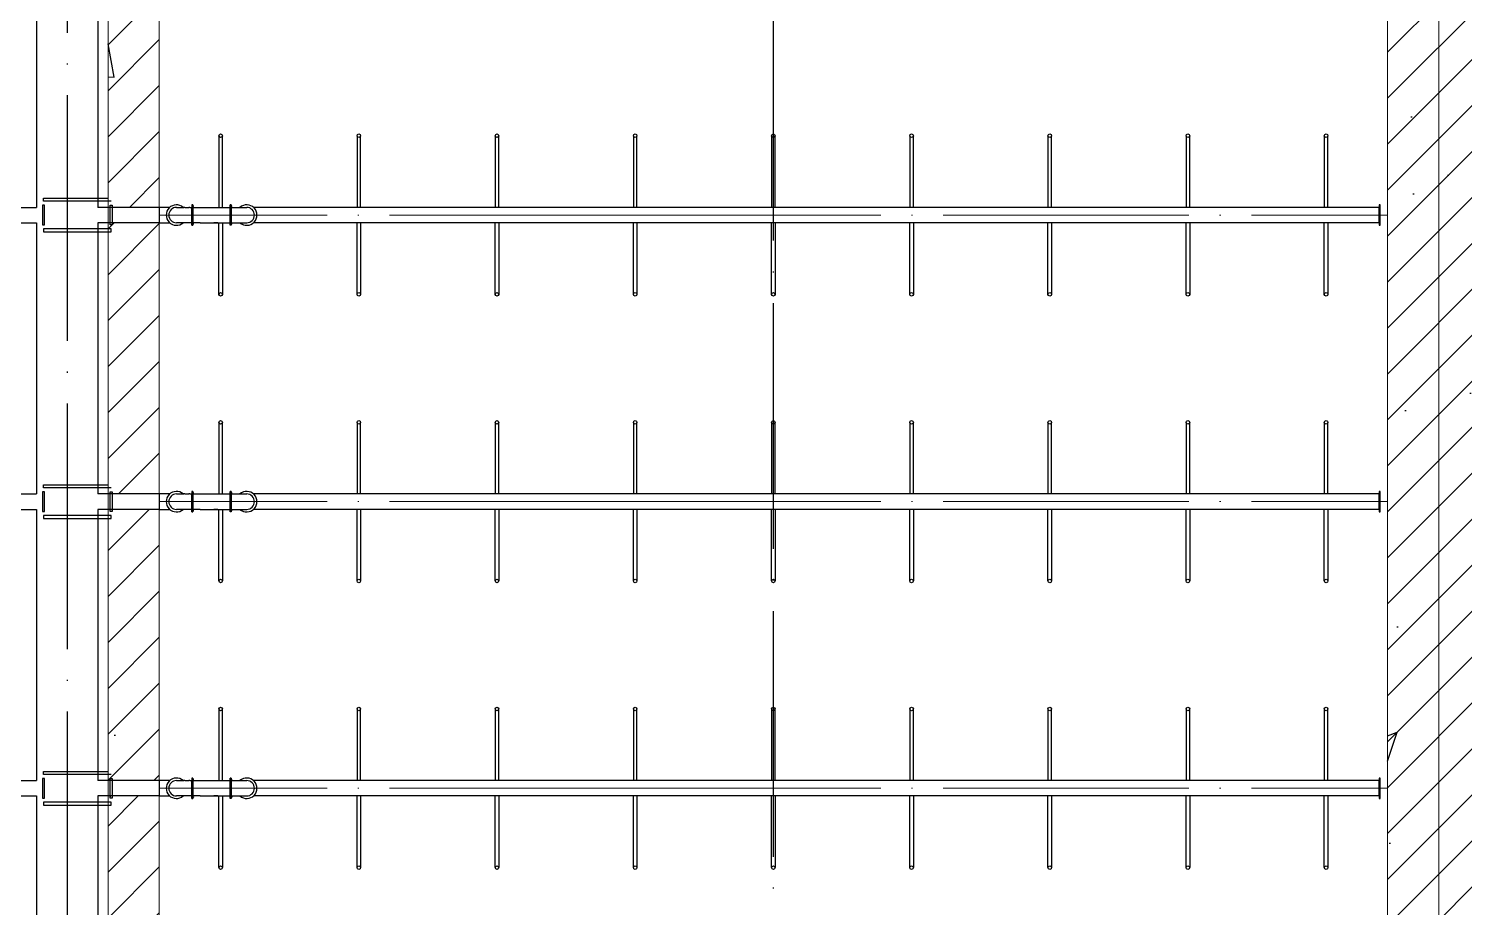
# Model space of a CAD drawing. Header units: millimetres. Extents: x 279 to 2876, y -494 to 1800.
# Drawn here: x 995.8 to 1136.1, y 247.8 to 333.6 of the extents above; entities that cross this region are included whole.
import ezdxf

# ---------------------------------------------------------------- set-up
doc = ezdxf.new("R2010")
doc.units = ezdxf.units.MM
doc.linetypes.add('ACAD_ISO04W100', pattern=[30, 24, -3, 0, -3])
doc.layers.add('图层1', color=1, linetype='Continuous', lineweight=25, plot=False)
doc.layers.add('图层2', color=5, linetype='Continuous', lineweight=25, plot=False)
doc.layers.add('图层3', color=2, linetype='Continuous')

msp = doc.modelspace()

# ---------------------------------------------------------------- hatches: boundary and pattern name
at = {"layer": '图层3'}
h = msp.add_hatch(dxfattribs=at)
h.set_pattern_fill('ANSI31', color=256, style=0)
h.set_pattern_definition([(45, (155.4213, -677.7282), (-2.245064, 2.245064), [])])
h.paths.add_polyline_path([(1020.5659, 162.43685), (1020.5659, 157.43685), (1067.0659, 157.43685), (1067.0659, 162.43685)])
h.paths.add_polyline_path([(1070.0659, 162.43685), (1070.0659, 157.43685), (1116.5659, 157.43685), (1116.5659, 162.43685)])
h.paths.add_polyline_path([(1003.5659, 157.43685), (1016.5659, 157.43685), (1016.5659, 162.43685), (1008.5659, 162.43685), (1008.5659, 172.43685), (1008.5659, 174.68685), (1003.5659, 174.68685), (1003.5659, 167.43685), (1003.5659, 162.43685)])
h.paths.add_polyline_path([(1003.5659, 176.18685), (1008.5659, 176.18685), (1008.5659, 202.68685), (1003.5659, 202.68685)])
h.paths.add_polyline_path([(1008.5659, 407.43685), (1008.5659, 412.43685), (1022.26142, 412.43685), (1027.26379, 417.43685), (1003.5659, 417.43685), (1003.5659, 400.18685), (1008.5659, 400.18685), (1008.5659, 402.43685)])
h.paths.add_polyline_path([(1027.26379, 417.43685), (1022.26142, 412.43685), (1033.1433, 412.43685), (1038.14568, 417.43685)])
h.paths.add_polyline_path([(1038.14568, 417.43685), (1033.1433, 412.43685), (1067.0659, 412.43685), (1067.0659, 417.43685)])
h.paths.add_polyline_path([(1003.5659, 372.18685), (1008.5659, 372.18685), (1008.5659, 398.68685), (1003.5659, 398.68685)])
h.paths.add_polyline_path([(1008.5659, 370.68685), (1003.5659, 370.68685), (1003.5659, 344.18685), (1008.5659, 344.18685)])
h.paths.add_polyline_path([(1008.5659, 342.68685), (1003.5659, 342.68685), (1003.5659, 316.18685), (1008.5659, 316.18685)])
h.paths.add_polyline_path([(1008.5659, 314.68685), (1003.5659, 314.68685), (1003.5659, 288.18685), (1008.5659, 288.18685)])
h.paths.add_polyline_path([(1003.5659, 260.18685), (1008.5659, 260.18685), (1008.5659, 286.68685), (1003.5659, 286.68685)])
h.paths.add_polyline_path([(1003.5659, 232.18685), (1008.5659, 232.18685), (1008.5659, 258.68685), (1003.5659, 258.68685)])
h.paths.add_polyline_path([(1008.5659, 230.68685), (1003.5659, 230.68685), (1003.5659, 204.18685), (1008.5659, 204.18685)])
h.paths.add_polyline_path([(1133.5659, 407.43685), (1133.5659, 412.43685), (1133.5659, 417.43685), (1070.0659, 417.43685), (1070.0659, 412.43685), (1128.5659, 412.43685), (1128.5659, 402.43685), (1128.5659, 162.43685), (1120.5659, 162.43685), (1120.5659, 157.43685), (1133.5659, 157.43685)])
h.paths.add_polyline_path([(1138.5659, 412.43685), (1197.0659, 412.43685), (1197.0659, 417.43685), (1133.5659, 417.43685), (1133.5659, 412.43685), (1133.5659, 402.43685), (1133.5659, 157.43685), (1146.5659, 157.43685), (1146.5659, 162.43685), (1138.5659, 162.43685), (1138.5659, 402.43685)])
h.paths.add_polyline_path([(1258.5659, 412.43685), (1258.5659, 407.43685), (1258.5659, 402.43685), (1258.5659, 400.18685), (1263.5659, 400.18685), (1263.5659, 417.43685), (1200.0659, 417.43685), (1200.0659, 412.43685)])
h.paths.add_polyline_path([(1258.5659, 372.18685), (1263.5659, 372.18685), (1263.5659, 398.68685), (1258.5659, 398.68685)])
h.paths.add_polyline_path([(1258.5659, 344.18685), (1263.5659, 344.18685), (1263.5659, 370.68685), (1258.5659, 370.68685)])
h.paths.add_polyline_path([(1258.5659, 316.18685), (1263.5659, 316.18685), (1263.5659, 342.68685), (1258.5659, 342.68685)])
h.paths.add_polyline_path([(1258.5659, 288.18685), (1263.5659, 288.18685), (1263.5659, 314.68685), (1258.5659, 314.68685)])
h.paths.add_polyline_path([(1258.5659, 260.18685), (1263.5659, 260.18685), (1263.5659, 286.68685), (1258.5659, 286.68685)])
h.paths.add_polyline_path([(1263.5659, 258.68685), (1258.5659, 258.68685), (1258.5659, 232.18685), (1263.5659, 232.18685)])
h.paths.add_polyline_path([(1263.5659, 230.68685), (1258.5659, 230.68685), (1258.5659, 204.18685), (1263.5659, 204.18685)])
h.paths.add_polyline_path([(1258.5659, 176.18685), (1263.5659, 176.18685), (1263.5659, 202.68685), (1258.5659, 202.68685)])
h.paths.add_polyline_path([(1258.5659, 162.43685), (1250.5659, 162.43685), (1250.5659, 157.43685), (1263.5659, 157.43685), (1263.5659, 162.43685), (1263.5659, 172.43685), (1263.5659, 174.68685), (1258.5659, 174.68685)])
h.paths.add_polyline_path([(1246.5659, 157.43685), (1246.5659, 162.43685), (1200.0659, 162.43685), (1200.0659, 157.43685)])
h.paths.add_polyline_path([(1150.5659, 162.43685), (1150.5659, 157.43685), (1197.0659, 157.43685), (1197.0659, 162.43685)])
h.paths.add_polyline_path([(1276.56598, 162.43685), (1276.56598, 172.43685), (1276.56598, 174.68685), (1271.56598, 174.68685), (1271.56598, 167.43685), (1271.56598, 162.43685), (1271.56598, 157.43685), (1284.56598, 157.43685), (1284.56598, 162.43685)])
h.paths.add_polyline_path([(1288.56598, 162.43685), (1288.56598, 157.43685), (1335.06598, 157.43685), (1335.06598, 162.43685)])
h.paths.add_polyline_path([(1338.06598, 162.43685), (1338.06598, 157.43685), (1384.56598, 157.43685), (1384.56598, 162.43685)], flags=17)
h.paths.add_polyline_path([(1276.56598, 202.68685), (1271.56598, 202.68685), (1271.56598, 176.18685), (1276.56598, 176.18685)])
h.paths.add_polyline_path([(1271.56598, 204.18685), (1276.56598, 204.18685), (1276.56598, 230.68685), (1271.56598, 230.68685)])
h.paths.add_polyline_path([(1271.56598, 232.18685), (1276.56598, 232.18685), (1276.56598, 258.68685), (1271.56598, 258.68685)])
h.paths.add_polyline_path([(1276.56598, 286.68685), (1271.56598, 286.68685), (1271.56598, 260.18685), (1276.56598, 260.18685)])
h.paths.add_polyline_path([(1276.56598, 314.68685), (1271.56598, 314.68685), (1271.56598, 288.18685), (1276.56598, 288.18685)])
h.paths.add_polyline_path([(1271.56598, 316.18685), (1276.56598, 316.18685), (1276.56598, 342.68685), (1271.56598, 342.68685)])
h.paths.add_polyline_path([(1271.56598, 344.18685), (1276.56598, 344.18685), (1276.56598, 370.68685), (1271.56598, 370.68685)])
h.paths.add_polyline_path([(1276.56598, 398.68685), (1271.56598, 398.68685), (1271.56598, 372.18685), (1276.56598, 372.18685)])
h.paths.add_polyline_path([(1276.56598, 412.43685), (1335.06598, 412.43685), (1335.06598, 417.43685), (1271.56598, 417.43685), (1271.56598, 400.18685), (1276.56598, 400.18685), (1276.56598, 402.43685), (1276.56598, 407.43685)])
h.paths.add_polyline_path([(1338.06598, 417.43685), (1338.06598, 412.43685), (1396.56598, 412.43685), (1396.56598, 402.43685), (1396.56598, 162.43685), (1388.56598, 162.43685), (1388.56598, 157.43685), (1401.56598, 157.43685), (1401.56598, 407.43685), (1401.56598, 412.43685), (1401.56598, 417.43685)])
h = msp.add_hatch(dxfattribs=at)
h.set_pattern_fill('AR-CONC', color=256, scale=0.25, style=0)
h.set_pattern_definition([(50, (155.42, -677.73), (45.5462, -3.9848), [4.7625, -52.3875]), (355, (155.42, -677.73), (-8.8107, 47.7642), [3.81, -41.91]), (100.451, (159.217, -678.06), (36.7356, 43.7792), [4.0475, -44.5225]), (46.1842, (155.42, -665.03), (67.7698, -10.5106), [7.1437, -78.5812]), (96.6356, (161.07, -665.904), (59.351, 61.8564), [6.0713, -66.7837]), (351.184, (155.42, -665.03), (59.3512, 61.8563), [5.715, -62.865]), (21, (161.77, -668.203), (37.9037, -25.5664), [4.7625, -52.3875]), (326, (161.77, -668.203), (15.4505, 46.047), [3.81, -41.91]), (71.4514, (164.93, -670.334), (53.3541, 20.4807), [4.0475, -44.5225]), (37.5, (155.421, -677.728), (0.77215, 21.13876), [0, -41.402, 0, -42.545, 0, -42.06875]), (7.5, (155.421, -677.728), (16.70492, 25.04514), [0, -24.257, 0, -40.4495, 0, -16.03375]), (327.5, (141.26, -677.728), (33.89765, -1.43219), [0, -15.875, 0, -49.53, 0, -65.7225]), (317.5, (134.91, -677.728), (37.0323, 6.3566), [0, -20.6375, 0, -32.893, 0, -46.6725])])
h.paths.add_polyline_path([(1008.5659, 398.68685), (1003.5659, 398.68685), (1003.5659, 372.18685), (1008.5659, 372.18685)])
h.paths.add_polyline_path([(1008.5659, 412.43685), (1022.26142, 412.43685), (1027.26379, 417.43685), (1003.5659, 417.43685), (1003.5659, 400.18685), (1008.5659, 400.18685), (1008.5659, 402.43685), (1008.5659, 407.43685)])
h.paths.add_polyline_path([(1067.0659, 417.43685), (1038.14568, 417.43685), (1033.1433, 412.43685), (1067.0659, 412.43685)])
h.paths.add_polyline_path([(1038.14568, 417.43685), (1027.26379, 417.43685), (1022.26142, 412.43685), (1033.1433, 412.43685)])
h.paths.add_polyline_path([(1133.5659, 417.43685), (1070.0659, 417.43685), (1070.0659, 412.43685), (1128.5659, 412.43685), (1128.5659, 402.43685), (1128.5659, 162.43685), (1120.5659, 162.43685), (1120.5659, 157.43685), (1133.5659, 157.43685), (1133.5659, 407.43685), (1133.5659, 412.43685)])
h.paths.add_polyline_path([(1116.5659, 162.43685), (1070.0659, 162.43685), (1070.0659, 157.43685), (1116.5659, 157.43685)])
h.paths.add_polyline_path([(1067.0659, 162.43685), (1020.5659, 162.43685), (1020.5659, 157.43685), (1067.0659, 157.43685)])
h.paths.add_polyline_path([(1008.5659, 172.43685), (1008.5659, 174.68685), (1003.5659, 174.68685), (1003.5659, 167.43685), (1003.5659, 162.43685), (1003.5659, 157.43685), (1016.5659, 157.43685), (1016.5659, 162.43685), (1008.5659, 162.43685)])
h.paths.add_polyline_path([(1008.5659, 202.68685), (1003.5659, 202.68685), (1003.5659, 176.18685), (1008.5659, 176.18685)])
h.paths.add_polyline_path([(1008.5659, 230.68685), (1003.5659, 230.68685), (1003.5659, 204.18685), (1008.5659, 204.18685)])
h.paths.add_polyline_path([(1008.5659, 258.68685), (1003.5659, 258.68685), (1003.5659, 232.18685), (1008.5659, 232.18685)])
h.paths.add_polyline_path([(1008.5659, 286.68685), (1003.5659, 286.68685), (1003.5659, 260.18685), (1008.5659, 260.18685)])
h.paths.add_polyline_path([(1008.5659, 314.68685), (1003.5659, 314.68685), (1003.5659, 288.18685), (1008.5659, 288.18685)])
h.paths.add_polyline_path([(1008.5659, 342.68685), (1003.5659, 342.68685), (1003.5659, 316.18685), (1008.5659, 316.18685)])
h.paths.add_polyline_path([(1008.5659, 370.68685), (1003.5659, 370.68685), (1003.5659, 344.18685), (1008.5659, 344.18685)])
h.paths.add_polyline_path([(1138.5659, 402.43685), (1138.5659, 412.43685), (1197.0659, 412.43685), (1197.0659, 417.43685), (1133.5659, 417.43685), (1133.5659, 412.43685), (1133.5659, 402.43685), (1133.5659, 157.43685), (1146.5659, 157.43685), (1146.5659, 162.43685), (1138.5659, 162.43685)])
h.paths.add_polyline_path([(1263.5659, 417.43685), (1200.0659, 417.43685), (1200.0659, 412.43685), (1258.5659, 412.43685), (1258.5659, 407.43685), (1258.5659, 402.43685), (1258.5659, 400.18685), (1263.5659, 400.18685)])
h.paths.add_polyline_path([(1263.5659, 398.68685), (1258.5659, 398.68685), (1258.5659, 372.18685), (1263.5659, 372.18685)])
h.paths.add_polyline_path([(1263.5659, 370.68685), (1258.5659, 370.68685), (1258.5659, 344.18685), (1263.5659, 344.18685)])
h.paths.add_polyline_path([(1263.5659, 342.68685), (1258.5659, 342.68685), (1258.5659, 316.18685), (1263.5659, 316.18685)])
h.paths.add_polyline_path([(1276.56598, 342.68685), (1271.56598, 342.68685), (1271.56598, 316.18685), (1276.56598, 316.18685)])
h.paths.add_polyline_path([(1276.56598, 370.68685), (1271.56598, 370.68685), (1271.56598, 344.18685), (1276.56598, 344.18685)])
h.paths.add_polyline_path([(1276.56598, 398.68685), (1271.56598, 398.68685), (1271.56598, 372.18685), (1276.56598, 372.18685)])
h.paths.add_polyline_path([(1276.56598, 412.43685), (1335.06598, 412.43685), (1335.06598, 417.43685), (1271.56598, 417.43685), (1271.56598, 400.18685), (1276.56598, 400.18685), (1276.56598, 402.43685), (1276.56598, 407.43685)])
h.paths.add_polyline_path([(1263.5659, 314.68685), (1258.5659, 314.68685), (1258.5659, 288.18685), (1263.5659, 288.18685)])
h.paths.add_polyline_path([(1276.56598, 314.68685), (1271.56598, 314.68685), (1271.56598, 288.18685), (1276.56598, 288.18685)])
h.paths.add_polyline_path([(1276.56598, 286.68685), (1271.56598, 286.68685), (1271.56598, 260.18685), (1276.56598, 260.18685)])
h.paths.add_polyline_path([(1263.5659, 286.68685), (1258.5659, 286.68685), (1258.5659, 260.18685), (1263.5659, 260.18685)])
h.paths.add_polyline_path([(1263.5659, 258.68685), (1258.5659, 258.68685), (1258.5659, 232.18685), (1263.5659, 232.18685)])
h.paths.add_polyline_path([(1276.56598, 258.68685), (1271.56598, 258.68685), (1271.56598, 232.18685), (1276.56598, 232.18685)])
h.paths.add_polyline_path([(1276.56598, 230.68685), (1271.56598, 230.68685), (1271.56598, 204.18685), (1276.56598, 204.18685)])
h.paths.add_polyline_path([(1263.5659, 230.68685), (1258.5659, 230.68685), (1258.5659, 204.18685), (1263.5659, 204.18685)])
h.paths.add_polyline_path([(1263.5659, 202.68685), (1258.5659, 202.68685), (1258.5659, 176.18685), (1263.5659, 176.18685)])
h.paths.add_polyline_path([(1276.56598, 202.68685), (1271.56598, 202.68685), (1271.56598, 176.18685), (1276.56598, 176.18685)])
h.paths.add_polyline_path([(1246.5659, 162.43685), (1200.0659, 162.43685), (1200.0659, 157.43685), (1246.5659, 157.43685)])
h.paths.add_polyline_path([(1263.5659, 162.43685), (1263.5659, 172.43685), (1263.5659, 174.68685), (1258.5659, 174.68685), (1258.5659, 162.43685), (1250.5659, 162.43685), (1250.5659, 157.43685), (1263.5659, 157.43685)])
h.paths.add_polyline_path([(1284.56598, 162.43685), (1276.56598, 162.43685), (1276.56598, 172.43685), (1276.56598, 174.68685), (1271.56598, 174.68685), (1271.56598, 167.43685), (1271.56598, 162.43685), (1271.56598, 157.43685), (1284.56598, 157.43685)])
h.paths.add_polyline_path([(1335.06598, 162.43685), (1288.56598, 162.43685), (1288.56598, 157.43685), (1335.06598, 157.43685)])
h.paths.add_polyline_path([(1197.0659, 162.43685), (1150.5659, 162.43685), (1150.5659, 157.43685), (1197.0659, 157.43685)])
h.paths.add_polyline_path([(1384.56598, 162.43685), (1338.06598, 162.43685), (1338.06598, 157.43685), (1384.56598, 157.43685)])
h.paths.add_polyline_path([(1401.56598, 407.43685), (1401.56598, 412.43685), (1401.56598, 417.43685), (1338.06598, 417.43685), (1338.06598, 412.43685), (1396.56598, 412.43685), (1396.56598, 402.43685), (1396.56598, 162.43685), (1388.56598, 162.43685), (1388.56598, 157.43685), (1401.56598, 157.43685)])

# ---------------------------------------------------------------- linework, layer by layer
at = {"linetype": 'ACAD_ISO04W100'}
for p, q in [((999.56586, 417.43685), (999.56586, 144.43685)), ((999.56586, 417.43685), (999.56586, 144.43685)), ((1068.5659, 162.43685), (1068.5659, 412.43685))]:
    msp.add_line(p, q, dxfattribs=at)
at = {"lineweight": 0}
for p, q in [((1003.5659, 167.43685), (1003.5659, 417.43685)), ((1003.5659, 167.43685), (1003.5659, 417.43685)), ((1133.5659, 157.43685), (1133.5659, 407.43685)), ((1133.5659, 157.43685), (1133.5659, 407.43685)), ((1008.5659, 162.43685), (1008.5659, 402.43685)), ((1128.5659, 402.43685), (1128.5659, 162.43685))]:
    msp.add_line(p, q, dxfattribs=at)
at = {"linetype": 'ACAD_ISO04W100', "lineweight": 0}
for p, q in [((1055.0659, 315.43685), (1008.5659, 315.43685)), ((1055.0659, 315.43685), (1128.5659, 315.43685)), ((1055.0659, 287.43685), (1008.5659, 287.43685)), ((1055.0659, 287.43685), (1128.5659, 287.43685)), ((1055.0659, 259.43685), (1008.5659, 259.43685)), ((1055.0659, 259.43685), (1128.5659, 259.43685))]:
    msp.add_line(p, q, dxfattribs=at)
at = {"layer": '图层1'}
for p, q in [((1008.5659, 316.18685), (1008.5659, 314.68685)), ((1009.5659, 316.18685), (1008.5659, 316.18685)), ((1009.59429, 316.18685), (1009.5659, 316.18685)), ((1010.25572, 316.18685), (1010.9659, 316.18685)), ((1011.0659, 316.18685), (1010.9659, 316.18685)), ((1011.0659, 316.18685), (1011.4659, 316.18685)), ((1011.5659, 316.18685), (1011.4659, 316.18685)), ((1011.5659, 316.18685), (1012.1659, 316.18685)), ((1011.76079, 316.30685), (1011.74079, 316.30685)), ((1011.74079, 316.30685), (1011.74079, 316.28685)), ((1011.74079, 316.28685), (1011.76079, 316.28685)), ((1011.86079, 316.43685), (1011.76079, 316.43685)), ((1011.76079, 316.43685), (1011.76079, 316.18685)), ((1011.76079, 316.43685), (1011.76079, 314.43545)), ((1011.86079, 316.43685), (1011.76079, 316.43685)), ((1011.76079, 314.68685), (1011.76079, 316.18685)), ((1011.86079, 316.18685), (1011.86079, 316.43685)), ((1011.86079, 316.43685), (1011.86079, 314.43545)), ((1011.87579, 316.30685), (1011.86079, 316.30685)), ((1011.86079, 316.28685), (1011.87579, 316.28685)), ((1011.86079, 316.28685), (1011.86079, 316.18685)), ((1011.86079, 314.43685), (1011.86079, 316.18685)), ((1011.88579, 316.32685), (1011.87579, 316.32685)), ((1011.87579, 316.32685), (1011.87579, 316.30685)), ((1011.87579, 316.28685), (1011.87579, 316.30685)), ((1011.87579, 316.26685), (1011.87579, 316.28685)), ((1011.88579, 316.26685), (1011.87579, 316.26685)), ((1011.88579, 316.30685), (1011.88579, 316.32685)), ((1011.91079, 316.30685), (1011.88579, 316.30685)), ((1011.88579, 316.30685), (1011.88579, 316.28685)), ((1011.88579, 316.28685), (1011.91079, 316.28685)), ((1011.88579, 316.28685), (1011.88579, 316.26685)), ((1011.91079, 316.28685), (1011.91079, 316.30685)), ((1012.1659, 316.18685), (1012.5659, 316.18685)), ((1012.5659, 316.18685), (1017.11314, 316.18685)), ((1015.50623, 316.30685), (1015.48623, 316.30685)), ((1015.48623, 316.30685), (1015.48623, 316.28685)), ((1015.48623, 316.28685), (1015.50623, 316.28685)), ((1015.50623, 316.28685), (1015.50623, 316.43685)), ((1015.50623, 316.43685), (1015.60623, 316.43685)), ((1015.50623, 316.43685), (1015.50623, 314.43545)), ((1015.60623, 316.43685), (1015.50623, 316.43685)), ((1015.50623, 316.18685), (1015.50623, 316.28685)), ((1015.50623, 314.43685), (1015.50623, 316.18685)), ((1015.60623, 316.43685), (1015.60623, 314.72814)), ((1015.60623, 316.43685), (1015.60623, 314.43545)), ((1015.62123, 316.30685), (1015.60623, 316.30685)), ((1015.60623, 316.28685), (1015.62123, 316.28685)), ((1015.60623, 316.28685), (1015.60623, 316.18685)), ((1015.63123, 316.32685), (1015.62123, 316.32685)), ((1015.62123, 316.32685), (1015.62123, 316.30685)), ((1015.62123, 316.28685), (1015.62123, 316.30685)), ((1015.62123, 316.26685), (1015.62123, 316.28685)), ((1015.63123, 316.26685), (1015.62123, 316.26685)), ((1015.63123, 316.30685), (1015.63123, 316.32685)), ((1015.65623, 316.30685), (1015.63123, 316.30685)), ((1015.63123, 316.30685), (1015.63123, 316.28685)), ((1015.63123, 316.28685), (1015.65623, 316.28685)), ((1015.63123, 316.28685), (1015.63123, 316.26685)), ((1015.65623, 316.28685), (1015.65623, 316.30685)), ((1008.5659, 314.68685), (1009.5659, 314.68685)), ((1009.5659, 314.68685), (1009.59429, 314.68685)), ((1010.9659, 314.68685), (1010.2659, 314.68685)), ((1011.0659, 314.68685), (1010.9659, 314.68685)), ((1011.4659, 314.68685), (1011.0659, 314.68685)), ((1011.5659, 314.68685), (1011.4659, 314.68685)), ((1012.1659, 314.68685), (1011.5659, 314.68685)), ((1011.74079, 314.56545), (1011.74079, 314.58545)), ((1011.74079, 314.58545), (1011.76079, 314.58545)), ((1011.76079, 314.56545), (1011.74079, 314.56545)), ((1011.76079, 314.68685), (1011.76079, 314.43685)), ((1011.76079, 314.43685), (1011.76079, 314.68685)), ((1011.76079, 314.43685), (1011.86079, 314.43685)), ((1011.86079, 314.43685), (1011.76079, 314.43685)), ((1011.86079, 314.43545), (1011.76079, 314.43545)), ((1011.86079, 314.68685), (1011.86079, 314.43685)), ((1011.86079, 314.58545), (1011.87579, 314.58545)), ((1011.87579, 314.56545), (1011.86079, 314.56545)), ((1011.88579, 314.60545), (1011.87579, 314.60545)), ((1011.87579, 314.60545), (1011.87579, 314.58545)), ((1011.87579, 314.58545), (1011.87579, 314.56545)), ((1011.87579, 314.54545), (1011.87579, 314.56545)), ((1011.88579, 314.54545), (1011.87579, 314.54545)), ((1011.88579, 314.58545), (1011.88579, 314.60545)), ((1011.88579, 314.58545), (1011.91079, 314.58545)), ((1011.88579, 314.56545), (1011.88579, 314.58545)), ((1011.91079, 314.56545), (1011.88579, 314.56545)), ((1011.88579, 314.56545), (1011.88579, 314.54545)), ((1011.91079, 314.58545), (1011.91079, 314.56545)), ((1012.5659, 314.68685), (1012.1659, 314.68685)), ((1012.5659, 314.68685), (1017.11314, 314.68685)), ((1015.48623, 314.56545), (1015.48623, 314.58545)), ((1015.48623, 314.58545), (1015.50623, 314.58545)), ((1015.50623, 314.56545), (1015.48623, 314.56545)), ((1015.60623, 314.43685), (1015.50623, 314.43685)), ((1015.60623, 314.43545), (1015.50623, 314.43545)), ((1015.60623, 314.72814), (1015.60623, 314.68685)), ((1015.60623, 314.68685), (1015.60623, 314.43685)), ((1015.60623, 314.58545), (1015.62123, 314.58545)), ((1015.62123, 314.56545), (1015.60623, 314.56545)), ((1015.63123, 314.60545), (1015.62123, 314.60545)), ((1015.62123, 314.60545), (1015.62123, 314.58545)), ((1015.62123, 314.58545), (1015.62123, 314.56545)), ((1015.62123, 314.54545), (1015.62123, 314.56545)), ((1015.63123, 314.54545), (1015.62123, 314.54545)), ((1015.63123, 314.58545), (1015.63123, 314.60545)), ((1015.63123, 314.58545), (1015.65623, 314.58545)), ((1015.63123, 314.56545), (1015.63123, 314.58545)), ((1015.65623, 314.56545), (1015.63123, 314.56545)), ((1015.63123, 314.56545), (1015.63123, 314.54545)), ((1015.65623, 314.58545), (1015.65623, 314.56545)), ((1008.5659, 288.18685), (1008.5659, 286.68685)), ((1009.5659, 288.18685), (1008.5659, 288.18685)), ((1009.59429, 288.18685), (1009.5659, 288.18685)), ((1010.25572, 288.18685), (1010.9659, 288.18685)), ((1011.0659, 288.18685), (1010.9659, 288.18685)), ((1011.0659, 288.18685), (1011.4659, 288.18685)), ((1011.5659, 288.18685), (1011.4659, 288.18685)), ((1011.5659, 288.18685), (1012.1659, 288.18685)), ((1011.76079, 288.30685), (1011.74079, 288.30685)), ((1011.74079, 288.30685), (1011.74079, 288.28685)), ((1011.74079, 288.28685), (1011.76079, 288.28685)), ((1011.86079, 288.43685), (1011.76079, 288.43685)), ((1011.76079, 288.43685), (1011.76079, 288.18685)), ((1011.76079, 288.43685), (1011.76079, 286.43545)), ((1011.86079, 288.43685), (1011.76079, 288.43685)), ((1011.76079, 286.68685), (1011.76079, 288.18685)), ((1011.86079, 288.18685), (1011.86079, 288.43685)), ((1011.86079, 288.43685), (1011.86079, 286.43545)), ((1011.87579, 288.30685), (1011.86079, 288.30685)), ((1011.86079, 288.28685), (1011.87579, 288.28685)), ((1011.86079, 288.28685), (1011.86079, 288.18685)), ((1011.86079, 286.43685), (1011.86079, 288.18685)), ((1011.88579, 288.32685), (1011.87579, 288.32685)), ((1011.87579, 288.32685), (1011.87579, 288.30685)), ((1011.87579, 288.28685), (1011.87579, 288.30685)), ((1011.87579, 288.26685), (1011.87579, 288.28685)), ((1011.88579, 288.26685), (1011.87579, 288.26685)), ((1011.88579, 288.30685), (1011.88579, 288.32685)), ((1011.91079, 288.30685), (1011.88579, 288.30685)), ((1011.88579, 288.30685), (1011.88579, 288.28685)), ((1011.88579, 288.28685), (1011.91079, 288.28685)), ((1011.88579, 288.28685), (1011.88579, 288.26685)), ((1011.91079, 288.28685), (1011.91079, 288.30685)), ((1012.1659, 288.18685), (1012.5659, 288.18685)), ((1012.5659, 288.18685), (1017.11314, 288.18685)), ((1015.50623, 288.30685), (1015.48623, 288.30685)), ((1015.48623, 288.30685), (1015.48623, 288.28685)), ((1015.48623, 288.28685), (1015.50623, 288.28685)), ((1015.50623, 288.28685), (1015.50623, 288.43685)), ((1015.50623, 288.43685), (1015.60623, 288.43685)), ((1015.50623, 288.43685), (1015.50623, 286.43545)), ((1015.60623, 288.43685), (1015.50623, 288.43685)), ((1015.50623, 288.18685), (1015.50623, 288.28685)), ((1015.50623, 286.43685), (1015.50623, 288.18685)), ((1015.60623, 288.43685), (1015.60623, 286.72814)), ((1015.60623, 288.43685), (1015.60623, 286.43545)), ((1015.62123, 288.30685), (1015.60623, 288.30685)), ((1015.60623, 288.28685), (1015.62123, 288.28685)), ((1015.60623, 288.28685), (1015.60623, 288.18685)), ((1015.63123, 288.32685), (1015.62123, 288.32685)), ((1015.62123, 288.32685), (1015.62123, 288.30685)), ((1015.62123, 288.28685), (1015.62123, 288.30685)), ((1015.62123, 288.26685), (1015.62123, 288.28685)), ((1015.63123, 288.26685), (1015.62123, 288.26685)), ((1015.63123, 288.30685), (1015.63123, 288.32685)), ((1015.65623, 288.30685), (1015.63123, 288.30685)), ((1015.63123, 288.30685), (1015.63123, 288.28685)), ((1015.63123, 288.28685), (1015.65623, 288.28685)), ((1015.63123, 288.28685), (1015.63123, 288.26685)), ((1015.65623, 288.28685), (1015.65623, 288.30685)), ((1008.5659, 286.68685), (1009.5659, 286.68685)), ((1009.5659, 286.68685), (1009.59429, 286.68685)), ((1010.9659, 286.68685), (1010.2659, 286.68685)), ((1011.0659, 286.68685), (1010.9659, 286.68685)), ((1011.4659, 286.68685), (1011.0659, 286.68685)), ((1011.5659, 286.68685), (1011.4659, 286.68685)), ((1012.1659, 286.68685), (1011.5659, 286.68685)), ((1011.74079, 286.56545), (1011.74079, 286.58545)), ((1011.74079, 286.58545), (1011.76079, 286.58545)), ((1011.76079, 286.56545), (1011.74079, 286.56545)), ((1011.76079, 286.68685), (1011.76079, 286.43685)), ((1011.76079, 286.43685), (1011.76079, 286.68685)), ((1011.76079, 286.43685), (1011.86079, 286.43685)), ((1011.86079, 286.43685), (1011.76079, 286.43685)), ((1011.86079, 286.43545), (1011.76079, 286.43545)), ((1011.86079, 286.68685), (1011.86079, 286.43685)), ((1011.86079, 286.58545), (1011.87579, 286.58545)), ((1011.87579, 286.56545), (1011.86079, 286.56545)), ((1011.88579, 286.60545), (1011.87579, 286.60545)), ((1011.87579, 286.60545), (1011.87579, 286.58545)), ((1011.87579, 286.58545), (1011.87579, 286.56545)), ((1011.87579, 286.54545), (1011.87579, 286.56545)), ((1011.88579, 286.54545), (1011.87579, 286.54545)), ((1011.88579, 286.58545), (1011.88579, 286.60545)), ((1011.88579, 286.58545), (1011.91079, 286.58545)), ((1011.88579, 286.56545), (1011.88579, 286.58545)), ((1011.91079, 286.56545), (1011.88579, 286.56545)), ((1011.88579, 286.56545), (1011.88579, 286.54545)), ((1011.91079, 286.58545), (1011.91079, 286.56545)), ((1012.5659, 286.68685), (1012.1659, 286.68685)), ((1012.5659, 286.68685), (1017.11314, 286.68685)), ((1015.48623, 286.56545), (1015.48623, 286.58545)), ((1015.48623, 286.58545), (1015.50623, 286.58545)), ((1015.50623, 286.56545), (1015.48623, 286.56545)), ((1015.60623, 286.43685), (1015.50623, 286.43685)), ((1015.60623, 286.43545), (1015.50623, 286.43545)), ((1015.60623, 286.72814), (1015.60623, 286.68685)), ((1015.60623, 286.68685), (1015.60623, 286.43685)), ((1015.60623, 286.58545), (1015.62123, 286.58545)), ((1015.62123, 286.56545), (1015.60623, 286.56545)), ((1015.63123, 286.60545), (1015.62123, 286.60545)), ((1015.62123, 286.60545), (1015.62123, 286.58545)), ((1015.62123, 286.58545), (1015.62123, 286.56545)), ((1015.62123, 286.54545), (1015.62123, 286.56545)), ((1015.63123, 286.54545), (1015.62123, 286.54545)), ((1015.63123, 286.58545), (1015.63123, 286.60545)), ((1015.63123, 286.58545), (1015.65623, 286.58545)), ((1015.63123, 286.56545), (1015.63123, 286.58545)), ((1015.65623, 286.56545), (1015.63123, 286.56545)), ((1015.63123, 286.56545), (1015.63123, 286.54545)), ((1015.65623, 286.58545), (1015.65623, 286.56545)), ((1008.5659, 260.18685), (1008.5659, 258.68685)), ((1009.5659, 260.18685), (1008.5659, 260.18685)), ((1009.59429, 260.18685), (1009.5659, 260.18685)), ((1010.25572, 260.18685), (1010.9659, 260.18685)), ((1011.0659, 260.18685), (1010.9659, 260.18685)), ((1011.0659, 260.18685), (1011.4659, 260.18685)), ((1011.5659, 260.18685), (1011.4659, 260.18685)), ((1011.5659, 260.18685), (1012.1659, 260.18685)), ((1011.76079, 260.30685), (1011.74079, 260.30685)), ((1011.74079, 260.30685), (1011.74079, 260.28685)), ((1011.74079, 260.28685), (1011.76079, 260.28685)), ((1011.86079, 260.43685), (1011.76079, 260.43685)), ((1011.76079, 260.43685), (1011.76079, 260.18685)), ((1011.76079, 260.43685), (1011.76079, 258.43545)), ((1011.86079, 260.43685), (1011.76079, 260.43685)), ((1011.76079, 258.68685), (1011.76079, 260.18685)), ((1011.86079, 260.18685), (1011.86079, 260.43685)), ((1011.86079, 260.43685), (1011.86079, 258.43545)), ((1011.87579, 260.30685), (1011.86079, 260.30685)), ((1011.86079, 260.28685), (1011.87579, 260.28685)), ((1011.86079, 260.28685), (1011.86079, 260.18685)), ((1011.86079, 258.43685), (1011.86079, 260.18685)), ((1011.88579, 260.32685), (1011.87579, 260.32685)), ((1011.87579, 260.32685), (1011.87579, 260.30685)), ((1011.87579, 260.28685), (1011.87579, 260.30685)), ((1011.87579, 260.26685), (1011.87579, 260.28685)), ((1011.88579, 260.26685), (1011.87579, 260.26685)), ((1011.88579, 260.30685), (1011.88579, 260.32685)), ((1011.91079, 260.30685), (1011.88579, 260.30685)), ((1011.88579, 260.30685), (1011.88579, 260.28685)), ((1011.88579, 260.28685), (1011.91079, 260.28685)), ((1011.88579, 260.28685), (1011.88579, 260.26685)), ((1011.91079, 260.28685), (1011.91079, 260.30685)), ((1012.1659, 260.18685), (1012.5659, 260.18685)), ((1012.5659, 260.18685), (1017.11314, 260.18685)), ((1015.50623, 260.30685), (1015.48623, 260.30685)), ((1015.48623, 260.30685), (1015.48623, 260.28685)), ((1015.48623, 260.28685), (1015.50623, 260.28685)), ((1015.50623, 260.28685), (1015.50623, 260.43685)), ((1015.50623, 260.43685), (1015.60623, 260.43685)), ((1015.50623, 260.43685), (1015.50623, 258.43545)), ((1015.60623, 260.43685), (1015.50623, 260.43685)), ((1015.50623, 260.18685), (1015.50623, 260.28685)), ((1015.50623, 258.43685), (1015.50623, 260.18685)), ((1015.60623, 260.43685), (1015.60623, 258.72814)), ((1015.60623, 260.43685), (1015.60623, 258.43545)), ((1015.62123, 260.30685), (1015.60623, 260.30685)), ((1015.60623, 260.28685), (1015.62123, 260.28685)), ((1015.60623, 260.28685), (1015.60623, 260.18685)), ((1015.63123, 260.32685), (1015.62123, 260.32685)), ((1015.62123, 260.32685), (1015.62123, 260.30685)), ((1015.62123, 260.28685), (1015.62123, 260.30685)), ((1015.62123, 260.26685), (1015.62123, 260.28685)), ((1015.63123, 260.26685), (1015.62123, 260.26685)), ((1015.63123, 260.30685), (1015.63123, 260.32685)), ((1015.65623, 260.30685), (1015.63123, 260.30685)), ((1015.63123, 260.30685), (1015.63123, 260.28685)), ((1015.63123, 260.28685), (1015.65623, 260.28685)), ((1015.63123, 260.28685), (1015.63123, 260.26685)), ((1015.65623, 260.28685), (1015.65623, 260.30685)), ((1008.5659, 258.68685), (1009.5659, 258.68685)), ((1009.5659, 258.68685), (1009.59429, 258.68685)), ((1010.9659, 258.68685), (1010.2659, 258.68685)), ((1011.0659, 258.68685), (1010.9659, 258.68685)), ((1011.4659, 258.68685), (1011.0659, 258.68685)), ((1011.5659, 258.68685), (1011.4659, 258.68685)), ((1012.1659, 258.68685), (1011.5659, 258.68685)), ((1011.74079, 258.56545), (1011.74079, 258.58545)), ((1011.74079, 258.58545), (1011.76079, 258.58545)), ((1011.76079, 258.56545), (1011.74079, 258.56545)), ((1011.76079, 258.68685), (1011.76079, 258.43685)), ((1011.76079, 258.43685), (1011.76079, 258.68685)), ((1011.76079, 258.43685), (1011.86079, 258.43685)), ((1011.86079, 258.43685), (1011.76079, 258.43685)), ((1011.86079, 258.43545), (1011.76079, 258.43545)), ((1011.86079, 258.68685), (1011.86079, 258.43685)), ((1011.86079, 258.58545), (1011.87579, 258.58545)), ((1011.87579, 258.56545), (1011.86079, 258.56545)), ((1011.88579, 258.60545), (1011.87579, 258.60545)), ((1011.87579, 258.60545), (1011.87579, 258.58545)), ((1011.87579, 258.58545), (1011.87579, 258.56545)), ((1011.87579, 258.54545), (1011.87579, 258.56545)), ((1011.88579, 258.54545), (1011.87579, 258.54545)), ((1011.88579, 258.58545), (1011.88579, 258.60545)), ((1011.88579, 258.58545), (1011.91079, 258.58545)), ((1011.88579, 258.56545), (1011.88579, 258.58545)), ((1011.91079, 258.56545), (1011.88579, 258.56545)), ((1011.88579, 258.56545), (1011.88579, 258.54545)), ((1011.91079, 258.58545), (1011.91079, 258.56545)), ((1012.5659, 258.68685), (1012.1659, 258.68685)), ((1012.5659, 258.68685), (1017.11314, 258.68685)), ((1015.48623, 258.56545), (1015.48623, 258.58545)), ((1015.48623, 258.58545), (1015.50623, 258.58545)), ((1015.50623, 258.56545), (1015.48623, 258.56545)), ((1015.60623, 258.43685), (1015.50623, 258.43685)), ((1015.60623, 258.43545), (1015.50623, 258.43545)), ((1015.60623, 258.72814), (1015.60623, 258.68685)), ((1015.60623, 258.68685), (1015.60623, 258.43685)), ((1015.60623, 258.58545), (1015.62123, 258.58545)), ((1015.62123, 258.56545), (1015.60623, 258.56545)), ((1015.63123, 258.60545), (1015.62123, 258.60545)), ((1015.62123, 258.60545), (1015.62123, 258.58545)), ((1015.62123, 258.58545), (1015.62123, 258.56545)), ((1015.62123, 258.54545), (1015.62123, 258.56545)), ((1015.63123, 258.54545), (1015.62123, 258.54545)), ((1015.63123, 258.58545), (1015.63123, 258.60545)), ((1015.63123, 258.58545), (1015.65623, 258.58545)), ((1015.63123, 258.56545), (1015.63123, 258.58545)), ((1015.65623, 258.56545), (1015.63123, 258.56545)), ((1015.63123, 258.56545), (1015.63123, 258.54545)), ((1015.65623, 258.58545), (1015.65623, 258.56545))]:
    msp.add_line(p, q, dxfattribs=at)
for centre, radius, start, end in [((1010.25572, 315.43685), 1, 48.5903779, 311.4096221), ((1010.25572, 315.43685), 0.75, 90, 270), ((1017.11314, 315.43685), 1, 228.5903779, 131.4096221), ((1017.11314, 315.43685), 0.75, 270, 90), ((1010.25572, 287.43685), 1, 48.5903779, 311.4096221), ((1010.25572, 287.43685), 0.75, 90, 270), ((1017.11314, 287.43685), 1, 228.5903779, 131.4096221), ((1017.11314, 287.43685), 0.75, 270, 90), ((1010.25572, 259.43685), 1, 48.5903779, 311.4096221), ((1010.25572, 259.43685), 0.75, 90, 270), ((1017.11314, 259.43685), 1, 228.5903779, 131.4096221), ((1017.11314, 259.43685), 0.75, 270, 90)]:
    msp.add_arc(centre, radius, start, end, dxfattribs=at)
at = {"layer": '图层2'}
for p, q in [((996.56586, 342.68685), (996.56586, 316.18685)), ((996.56586, 342.68685), (996.56586, 316.18685)), ((996.56586, 342.68685), (996.56586, 316.18685)), ((996.56586, 342.68685), (996.56586, 316.18685)), ((1002.56586, 342.68685), (1002.56586, 316.18685)), ((1002.56586, 342.68685), (1002.56586, 316.18685)), ((1002.56586, 342.68685), (1002.56586, 316.18685)), ((1002.56586, 342.68685), (1002.56586, 316.18685)), ((1014.3909, 323.18685), (1014.3909, 316.18685)), ((1014.7409, 316.18685), (1014.7409, 323.18685)), ((1027.8909, 323.18685), (1027.8909, 316.18685)), ((1028.2409, 316.18685), (1028.2409, 323.18685)), ((1041.3909, 323.18685), (1041.3909, 316.18685)), ((1041.7409, 316.18685), (1041.7409, 323.18685)), ((1054.8909, 323.18685), (1054.8909, 316.18685)), ((1055.2409, 316.18685), (1055.2409, 323.18685)), ((1068.3909, 323.18685), (1068.3909, 316.18685)), ((1068.7409, 316.18685), (1068.7409, 323.18685)), ((1081.8909, 323.18685), (1081.8909, 316.18685)), ((1082.2409, 316.18685), (1082.2409, 323.18685)), ((1095.3909, 323.18685), (1095.3909, 316.18685)), ((1095.7409, 316.18685), (1095.7409, 323.18685)), ((1108.8909, 323.18685), (1108.8909, 316.18685)), ((1109.2409, 316.18685), (1109.2409, 323.18685)), ((1122.3909, 323.18685), (1122.3909, 316.18685)), ((1122.7409, 316.18685), (1122.7409, 323.18685)), ((990.56581, 316.18685), (996.56586, 316.18685)), ((1008.5659, 316.18685), (1002.56586, 316.18685)), ((1127.7409, 316.18685), (1017.77458, 316.18685)), ((1127.8409, 316.43685), (1127.7409, 316.43685)), ((1127.7409, 316.43685), (1127.7409, 316.18685)), ((1127.7409, 314.68685), (1127.7409, 316.18685)), ((1127.8409, 316.18685), (1127.8409, 316.43685)), ((1127.8409, 314.43685), (1127.8409, 316.18685)), ((990.56581, 314.68685), (996.56586, 314.68685)), ((996.56586, 314.68685), (996.56586, 288.18685)), ((996.56586, 314.68685), (996.56586, 288.18685)), ((996.56586, 314.68685), (996.56586, 288.18685)), ((996.56586, 314.68685), (996.56586, 288.18685)), ((1002.56586, 314.68685), (1002.56586, 288.18685)), ((1002.56586, 314.68685), (1002.56586, 288.18685)), ((1002.56586, 314.68685), (1002.56586, 288.18685)), ((1008.5659, 314.68685), (1002.56586, 314.68685)), ((1002.56586, 314.68685), (1002.56586, 288.18685)), ((1014.2909, 314.68685), (1013.8909, 314.68685)), ((1014.3909, 307.68685), (1014.3909, 314.68685)), ((1014.7409, 314.68685), (1014.7409, 307.68685)), ((1127.7409, 314.68685), (1017.77458, 314.68685)), ((1027.8909, 307.68685), (1027.8909, 314.68685)), ((1028.2409, 314.68685), (1028.2409, 307.68685)), ((1041.3909, 307.68685), (1041.3909, 314.68685)), ((1041.7409, 314.68685), (1041.7409, 307.68685)), ((1054.8909, 307.68685), (1054.8909, 314.68685)), ((1055.2409, 314.68685), (1055.2409, 307.68685)), ((1068.3909, 307.68685), (1068.3909, 314.68685)), ((1068.7409, 314.68685), (1068.7409, 307.68685)), ((1081.8909, 307.68685), (1081.8909, 314.68685)), ((1082.2409, 314.68685), (1082.2409, 307.68685)), ((1095.3909, 307.68685), (1095.3909, 314.68685)), ((1095.7409, 314.68685), (1095.7409, 307.68685)), ((1108.8909, 307.68685), (1108.8909, 314.68685)), ((1109.2409, 314.68685), (1109.2409, 307.68685)), ((1122.3909, 307.68685), (1122.3909, 314.68685)), ((1122.7409, 314.68685), (1122.7409, 307.68685)), ((1127.7409, 314.68685), (1127.7409, 314.43685)), ((1127.7409, 314.43685), (1127.8409, 314.43685)), ((1014.3909, 295.18685), (1014.3909, 288.18685)), ((1014.7409, 288.18685), (1014.7409, 295.18685)), ((1027.8909, 295.18685), (1027.8909, 288.18685)), ((1027.8909, 295.18685), (1027.8909, 288.18685)), ((1028.2409, 288.18685), (1028.2409, 295.18685)), ((1028.2409, 288.18685), (1028.2409, 295.18685)), ((1041.3909, 295.18685), (1041.3909, 288.18685)), ((1041.7409, 288.18685), (1041.7409, 295.18685)), ((1054.8909, 295.18685), (1054.8909, 288.18685)), ((1055.2409, 288.18685), (1055.2409, 295.18685)), ((1068.3909, 295.18685), (1068.3909, 288.18685)), ((1068.7409, 288.18685), (1068.7409, 295.18685)), ((1081.8909, 295.18685), (1081.8909, 288.18685)), ((1082.2409, 288.18685), (1082.2409, 295.18685)), ((1095.3909, 295.18685), (1095.3909, 288.18685)), ((1095.7409, 288.18685), (1095.7409, 295.18685)), ((1108.8909, 295.18685), (1108.8909, 288.18685)), ((1109.2409, 288.18685), (1109.2409, 295.18685)), ((1122.3909, 295.18685), (1122.3909, 288.18685)), ((1122.7409, 288.18685), (1122.7409, 295.18685)), ((990.56581, 288.18685), (996.56586, 288.18685)), ((1008.5659, 288.18685), (1002.56586, 288.18685)), ((1127.7409, 288.18685), (1017.77458, 288.18685)), ((1127.8409, 288.43685), (1127.7409, 288.43685)), ((1127.7409, 288.43685), (1127.7409, 288.18685)), ((1127.7409, 286.68685), (1127.7409, 288.18685)), ((1127.8409, 288.18685), (1127.8409, 288.43685)), ((1127.8409, 286.43685), (1127.8409, 288.18685)), ((990.56581, 286.68685), (996.56586, 286.68685)), ((996.56586, 286.68685), (996.56586, 260.18685)), ((996.56586, 286.68685), (996.56586, 260.18685)), ((996.56586, 286.68685), (996.56586, 260.18685)), ((996.56586, 286.68685), (996.56586, 260.18685)), ((1002.56586, 286.68685), (1002.56586, 260.18685)), ((1002.56586, 286.68685), (1002.56586, 260.18685)), ((1002.56586, 286.68685), (1002.56586, 260.18685)), ((1008.5659, 286.68685), (1002.56586, 286.68685)), ((1002.56586, 286.68685), (1002.56586, 260.18685)), ((1014.2909, 286.68685), (1013.8909, 286.68685)), ((1014.3909, 279.68685), (1014.3909, 286.68685)), ((1014.7409, 286.68685), (1014.7409, 279.68685)), ((1127.7409, 286.68685), (1017.77458, 286.68685)), ((1027.8909, 279.68685), (1027.8909, 286.68685)), ((1027.8909, 279.68685), (1027.8909, 286.68685)), ((1028.2409, 286.68685), (1028.2409, 279.68685)), ((1028.2409, 286.68685), (1028.2409, 279.68685)), ((1041.3909, 279.68685), (1041.3909, 286.68685)), ((1041.7409, 286.68685), (1041.7409, 279.68685)), ((1054.8909, 279.68685), (1054.8909, 286.68685)), ((1055.2409, 286.68685), (1055.2409, 279.68685)), ((1068.3909, 279.68685), (1068.3909, 286.68685)), ((1068.7409, 286.68685), (1068.7409, 279.68685)), ((1081.8909, 279.68685), (1081.8909, 286.68685)), ((1082.2409, 286.68685), (1082.2409, 279.68685)), ((1095.3909, 279.68685), (1095.3909, 286.68685)), ((1095.7409, 286.68685), (1095.7409, 279.68685)), ((1108.8909, 279.68685), (1108.8909, 286.68685)), ((1109.2409, 286.68685), (1109.2409, 279.68685)), ((1122.3909, 279.68685), (1122.3909, 286.68685)), ((1122.7409, 286.68685), (1122.7409, 279.68685)), ((1127.7409, 286.68685), (1127.7409, 286.43685)), ((1127.7409, 286.43685), (1127.8409, 286.43685)), ((1014.3909, 267.18685), (1014.3909, 260.18685)), ((1014.7409, 260.18685), (1014.7409, 267.18685)), ((1027.8909, 267.18685), (1027.8909, 260.18685)), ((1027.8909, 267.18685), (1027.8909, 260.18685)), ((1028.2409, 260.18685), (1028.2409, 267.18685)), ((1028.2409, 260.18685), (1028.2409, 267.18685)), ((1041.3909, 267.18685), (1041.3909, 260.18685)), ((1041.7409, 260.18685), (1041.7409, 267.18685)), ((1054.8909, 267.18685), (1054.8909, 260.18685)), ((1055.2409, 260.18685), (1055.2409, 267.18685)), ((1068.3909, 267.18685), (1068.3909, 260.18685)), ((1068.7409, 260.18685), (1068.7409, 267.18685)), ((1081.8909, 267.18685), (1081.8909, 260.18685)), ((1082.2409, 260.18685), (1082.2409, 267.18685)), ((1095.3909, 267.18685), (1095.3909, 260.18685)), ((1095.7409, 260.18685), (1095.7409, 267.18685)), ((1108.8909, 267.18685), (1108.8909, 260.18685)), ((1109.2409, 260.18685), (1109.2409, 267.18685)), ((1122.3909, 267.18685), (1122.3909, 260.18685)), ((1122.7409, 260.18685), (1122.7409, 267.18685)), ((990.56581, 260.18685), (996.56586, 260.18685)), ((1008.5659, 260.18685), (1002.56586, 260.18685)), ((1127.7409, 260.18685), (1017.77458, 260.18685)), ((1127.8409, 260.43685), (1127.7409, 260.43685)), ((1127.7409, 260.43685), (1127.7409, 260.18685)), ((1127.7409, 258.68685), (1127.7409, 260.18685)), ((1127.8409, 260.18685), (1127.8409, 260.43685)), ((1127.8409, 258.43685), (1127.8409, 260.18685)), ((990.56581, 258.68685), (996.56586, 258.68685)), ((996.56586, 258.68685), (996.56586, 232.18685)), ((996.56586, 258.68685), (996.56586, 232.18685)), ((996.56586, 258.68685), (996.56586, 232.18685)), ((996.56586, 258.68685), (996.56586, 232.18685)), ((1002.56586, 258.68685), (1002.56586, 232.18685)), ((1002.56586, 258.68685), (1002.56586, 232.18685)), ((1002.56586, 258.68685), (1002.56586, 232.18685)), ((1008.5659, 258.68685), (1002.56586, 258.68685)), ((1002.56586, 258.68685), (1002.56586, 232.18685)), ((1014.2909, 258.68685), (1013.8909, 258.68685)), ((1014.3909, 251.68685), (1014.3909, 258.68685)), ((1014.7409, 258.68685), (1014.7409, 251.68685)), ((1127.7409, 258.68685), (1017.77458, 258.68685)), ((1027.8909, 251.68685), (1027.8909, 258.68685)), ((1027.8909, 251.68685), (1027.8909, 258.68685)), ((1028.2409, 258.68685), (1028.2409, 251.68685)), ((1028.2409, 258.68685), (1028.2409, 251.68685)), ((1041.3909, 251.68685), (1041.3909, 258.68685)), ((1041.7409, 258.68685), (1041.7409, 251.68685)), ((1054.8909, 251.68685), (1054.8909, 258.68685)), ((1055.2409, 258.68685), (1055.2409, 251.68685)), ((1068.3909, 251.68685), (1068.3909, 258.68685)), ((1068.7409, 258.68685), (1068.7409, 251.68685)), ((1081.8909, 251.68685), (1081.8909, 258.68685)), ((1082.2409, 258.68685), (1082.2409, 251.68685)), ((1095.3909, 251.68685), (1095.3909, 258.68685)), ((1095.7409, 258.68685), (1095.7409, 251.68685)), ((1108.8909, 251.68685), (1108.8909, 258.68685)), ((1109.2409, 258.68685), (1109.2409, 251.68685)), ((1122.3909, 251.68685), (1122.3909, 258.68685)), ((1122.7409, 258.68685), (1122.7409, 251.68685)), ((1127.7409, 258.68685), (1127.7409, 258.43685)), ((1127.7409, 258.43685), (1127.8409, 258.43685))]:
    msp.add_line(p, q, dxfattribs=at)
for centre in [(1014.5659, 323.18685), (1014.5659, 323.18685), (1028.0659, 323.18685), (1028.0659, 323.18685), (1041.5659, 323.18685), (1055.0659, 323.18685), (1068.5659, 323.18685), (1082.0659, 323.18685), (1095.5659, 323.18685), (1109.0659, 323.18685), (1122.5659, 323.18685), (1014.5659, 307.68685), (1014.5659, 307.68685), (1028.0659, 307.68685), (1028.0659, 307.68685), (1041.5659, 307.68685), (1055.0659, 307.68685), (1068.5659, 307.68685), (1082.0659, 307.68685), (1095.5659, 307.68685), (1109.0659, 307.68685), (1122.5659, 307.68685), (1014.5659, 295.18685), (1014.5659, 295.18685), (1028.0659, 295.18685), (1028.0659, 295.18685), (1041.5659, 295.18685), (1055.0659, 295.18685), (1068.5659, 295.18685), (1082.0659, 295.18685), (1095.5659, 295.18685), (1109.0659, 295.18685), (1122.5659, 295.18685), (1014.5659, 279.68685), (1014.5659, 279.68685), (1028.0659, 279.68685), (1028.0659, 279.68685), (1041.5659, 279.68685), (1055.0659, 279.68685), (1068.5659, 279.68685), (1082.0659, 279.68685), (1095.5659, 279.68685), (1109.0659, 279.68685), (1122.5659, 279.68685), (1014.5659, 267.18685), (1014.5659, 267.18685), (1028.0659, 267.18685), (1028.0659, 267.18685), (1041.5659, 267.18685), (1055.0659, 267.18685), (1068.5659, 267.18685), (1082.0659, 267.18685), (1095.5659, 267.18685), (1109.0659, 267.18685), (1122.5659, 267.18685), (1014.5659, 251.68685), (1028.0659, 251.68685), (1028.0659, 251.68685), (1041.5659, 251.68685), (1055.0659, 251.68685), (1068.5659, 251.68685), (1082.0659, 251.68685), (1095.5659, 251.68685), (1109.0659, 251.68685), (1122.5659, 251.68685)]:
    msp.add_circle(centre, 0.175, dxfattribs=at)
at = {"layer": '图层3'}
for p, q in [((997.2659, 316.78685), (997.2659, 317.08685)), ((997.2659, 317.08685), (1003.5659, 317.08685)), ((997.3659, 316.38685), (997.1659, 316.38685)), ((997.1659, 316.38685), (997.1659, 316.18685)), ((997.1659, 316.18685), (997.1659, 314.68685)), ((997.5659, 316.78685), (997.2659, 316.78685)), ((997.3659, 316.18685), (997.3659, 316.38685)), ((997.3659, 314.48685), (997.3659, 316.18685)), ((1003.8659, 316.78685), (997.5659, 316.78685)), ((1003.7659, 316.18685), (1003.7659, 316.38685)), ((1003.7659, 316.38685), (1003.9659, 316.38685)), ((1003.7659, 314.48685), (1003.7659, 316.18685)), ((1003.9659, 316.38685), (1003.9659, 316.18685)), ((1003.9659, 316.18685), (1003.9659, 314.48685)), ((997.1659, 314.68685), (997.1659, 314.48685)), ((997.1659, 314.48685), (997.3659, 314.48685)), ((1003.9659, 314.48685), (1003.7659, 314.48685)), ((997.5659, 314.08685), (997.2659, 314.08685)), ((997.2659, 314.08685), (997.2659, 313.78685)), ((997.2659, 313.78685), (1003.5659, 313.78685)), ((1003.8659, 314.08685), (997.5659, 314.08685)), ((1003.5659, 313.78685), (1003.8659, 313.78685)), ((1003.8659, 313.78685), (1003.8659, 314.08685)), ((997.2659, 288.78685), (997.2659, 289.08685)), ((997.2659, 289.08685), (1003.5659, 289.08685)), ((997.3659, 288.38685), (997.1659, 288.38685)), ((997.1659, 288.38685), (997.1659, 288.18685)), ((997.1659, 288.18685), (997.1659, 286.68685)), ((997.5659, 288.78685), (997.2659, 288.78685)), ((997.3659, 288.18685), (997.3659, 288.38685)), ((997.3659, 286.48685), (997.3659, 288.18685)), ((1003.8659, 288.78685), (997.5659, 288.78685)), ((1003.7659, 288.18685), (1003.7659, 288.38685)), ((1003.7659, 288.38685), (1003.9659, 288.38685)), ((1003.7659, 286.48685), (1003.7659, 288.18685)), ((1003.9659, 288.38685), (1003.9659, 288.18685)), ((1003.9659, 288.18685), (1003.9659, 286.48685)), ((997.1659, 286.68685), (997.1659, 286.48685)), ((997.1659, 286.48685), (997.3659, 286.48685)), ((1003.9659, 286.48685), (1003.7659, 286.48685)), ((997.5659, 286.08685), (997.2659, 286.08685)), ((997.2659, 286.08685), (997.2659, 285.78685)), ((997.2659, 285.78685), (1003.5659, 285.78685)), ((1003.8659, 286.08685), (997.5659, 286.08685)), ((1003.5659, 285.78685), (1003.8659, 285.78685)), ((1003.8659, 285.78685), (1003.8659, 286.08685)), ((997.2659, 260.78685), (997.2659, 261.08685)), ((997.2659, 261.08685), (1003.5659, 261.08685)), ((997.3659, 260.38685), (997.1659, 260.38685)), ((997.1659, 260.38685), (997.1659, 260.18685)), ((997.1659, 260.18685), (997.1659, 258.68685)), ((997.5659, 260.78685), (997.2659, 260.78685)), ((997.3659, 260.18685), (997.3659, 260.38685)), ((997.3659, 258.48685), (997.3659, 260.18685)), ((1003.8659, 260.78685), (997.5659, 260.78685)), ((1003.7659, 260.18685), (1003.7659, 260.38685)), ((1003.7659, 260.38685), (1003.9659, 260.38685)), ((1003.7659, 258.48685), (1003.7659, 260.18685)), ((1003.9659, 260.38685), (1003.9659, 260.18685)), ((1003.9659, 260.18685), (1003.9659, 258.48685)), ((997.1659, 258.68685), (997.1659, 258.48685)), ((997.1659, 258.48685), (997.3659, 258.48685)), ((997.5659, 258.08685), (997.2659, 258.08685)), ((997.2659, 258.08685), (997.2659, 257.78685)), ((1003.8659, 258.08685), (997.5659, 258.08685)), ((1003.9659, 258.48685), (1003.7659, 258.48685)), ((1003.8659, 257.78685), (1003.8659, 258.08685)), ((997.2659, 257.78685), (1003.5659, 257.78685)), ((1003.5659, 257.78685), (1003.8659, 257.78685))]:
    msp.add_line(p, q, dxfattribs=at)

doc.saveas('drawing.dxf')
